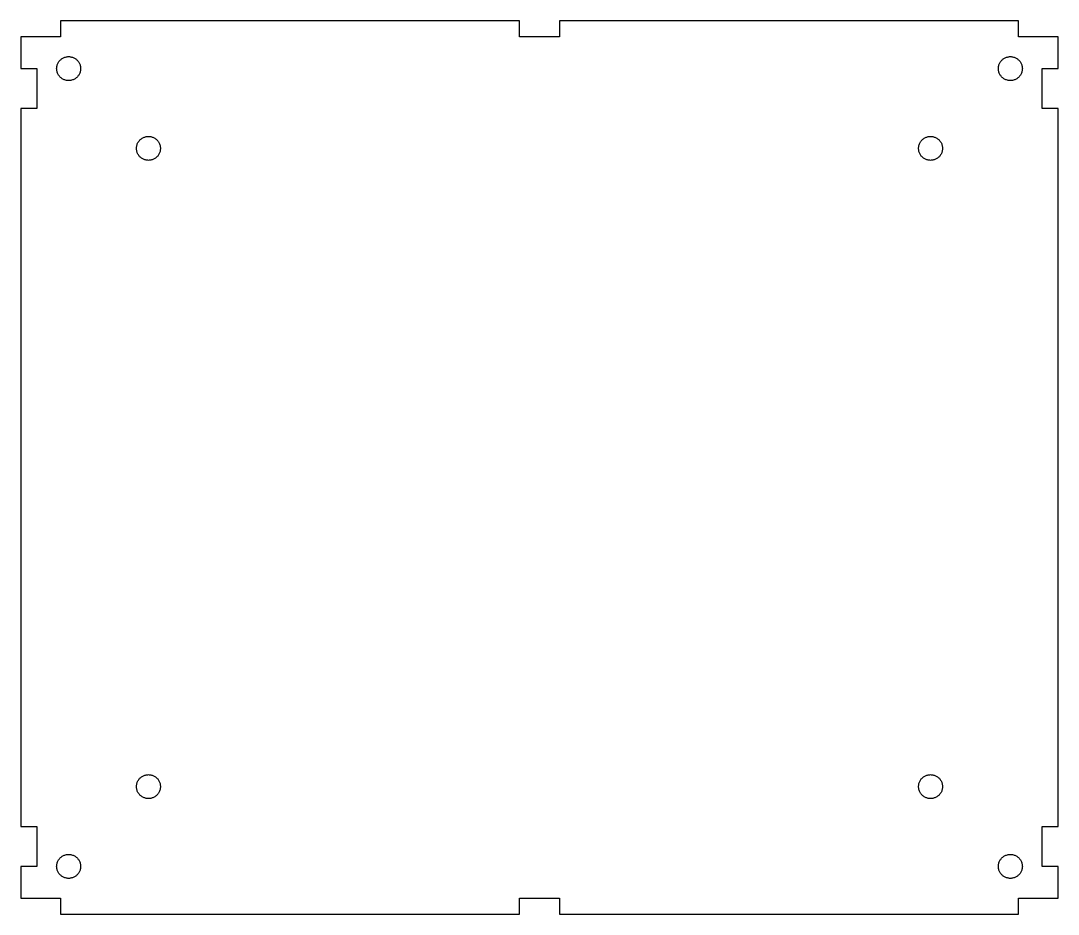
# Model space of a CAD drawing. Header units: metres. Extents: x -65 to 65, y -309 to 56.
# Drawn here: x -65 to 65, y -173 to -61 of the extents above; entities that cross this region are included whole.
import ezdxf

# ---------------------------------------------------------------- set-up
doc = ezdxf.new("R2010")
doc.units = ezdxf.units.M

msp = doc.modelspace()

# ---------------------------------------------------------------- linework, layer by layer
for p, q in [((-2.49998, -61), (-60, -61)), ((-60, -61), (-60, -63)), ((-2.49998, -63), (-2.49998, -61)), ((60, -61), (2.5, -61)), ((2.5, -61), (2.5, -63)), ((60, -63), (60, -61)), ((-60, -63), (-65, -63)), ((-65, -63), (-65, -67)), ((2.5, -63), (-2.49998, -63)), ((65, -63), (60, -63)), ((65, -67), (65, -63)), ((-60.3574, -66.3613), (-60.3144, -66.2773)), ((-60.3144, -66.2773), (-60.2666, -66.1963)), ((-60.2666, -66.1963), (-60.2139, -66.1182)), ((-60.2139, -66.1182), (-60.1562, -66.0439)), ((-60.1562, -66.0439), (-60.0937, -65.9736)), ((-60.0937, -65.9736), (-60.0264, -65.9062)), ((-60.0264, -65.9062), (-59.956, -65.8438)), ((-59.956, -65.8438), (-59.8818, -65.7861)), ((-59.8818, -65.7861), (-59.8037, -65.7334)), ((-59.8037, -65.7334), (-59.7226, -65.6855)), ((-59.7226, -65.6855), (-59.6387, -65.6426)), ((-59.6387, -65.6426), (-59.5517, -65.6055)), ((-59.5517, -65.6055), (-59.4639, -65.5732)), ((-59.4639, -65.5732), (-59.373, -65.5469)), ((-59.373, -65.5469), (-59.2812, -65.5264)), ((-59.2812, -65.5264), (-59.1885, -65.5117)), ((-59.1885, -65.5117), (-59.0937, -65.5029)), ((-59.0937, -65.5029), (-59, -65.5)), ((-59, -65.5), (-58.9062, -65.5029)), ((-58.9062, -65.5029), (-58.8115, -65.5117)), ((-58.8115, -65.5117), (-58.7187, -65.5264)), ((-58.7187, -65.5264), (-58.6269, -65.5469)), ((-58.6269, -65.5469), (-58.5361, -65.5732)), ((-58.5361, -65.5732), (-58.4482, -65.6055)), ((-58.4482, -65.6055), (-58.3613, -65.6426)), ((-58.3613, -65.6426), (-58.2773, -65.6855)), ((-58.2773, -65.6855), (-58.1963, -65.7334)), ((-58.1963, -65.7334), (-58.1181, -65.7861)), ((-58.1181, -65.7861), (-58.0439, -65.8438)), ((-58.0439, -65.8438), (-57.9736, -65.9062)), ((-57.9736, -65.9062), (-57.9062, -65.9736)), ((-57.9062, -65.9736), (-57.8437, -66.0439)), ((-57.8437, -66.0439), (-57.7861, -66.1182)), ((-57.7861, -66.1182), (-57.7334, -66.1963)), ((-57.7334, -66.1963), (-57.6855, -66.2773)), ((-57.6855, -66.2773), (-57.6426, -66.3613)), ((57.6426, -66.3613), (57.6855, -66.2773)), ((57.6855, -66.2773), (57.7334, -66.1963)), ((57.7334, -66.1963), (57.7861, -66.1182)), ((57.7861, -66.1182), (57.8438, -66.0439)), ((57.8438, -66.0439), (57.9062, -65.9736)), ((57.9062, -65.9736), (57.9736, -65.9062)), ((57.9736, -65.9062), (58.0439, -65.8438)), ((58.0439, -65.8438), (58.1182, -65.7861)), ((58.1182, -65.7861), (58.1963, -65.7334)), ((58.1963, -65.7334), (58.2773, -65.6855)), ((58.2773, -65.6855), (58.3613, -65.6426)), ((58.3613, -65.6426), (58.4482, -65.6055)), ((58.4482, -65.6055), (58.5361, -65.5732)), ((58.5361, -65.5732), (58.627, -65.5469)), ((58.627, -65.5469), (58.7188, -65.5264)), ((58.7188, -65.5264), (58.8115, -65.5117)), ((58.8115, -65.5117), (58.9062, -65.5029)), ((58.9062, -65.5029), (59, -65.5)), ((59, -65.5), (59.0938, -65.5029)), ((59.0938, -65.5029), (59.1885, -65.5117)), ((59.1885, -65.5117), (59.2812, -65.5264)), ((59.2812, -65.5264), (59.373, -65.5469)), ((59.373, -65.5469), (59.4639, -65.5732)), ((59.4639, -65.5732), (59.5518, -65.6055)), ((59.5518, -65.6055), (59.6387, -65.6426)), ((59.6387, -65.6426), (59.7227, -65.6855)), ((59.7227, -65.6855), (59.8037, -65.7334)), ((59.8037, -65.7334), (59.8818, -65.7861)), ((59.8818, -65.7861), (59.9561, -65.8438)), ((59.9561, -65.8438), (60.0264, -65.9062)), ((60.0264, -65.9062), (60.0938, -65.9736)), ((60.0938, -65.9736), (60.1562, -66.0439)), ((60.1562, -66.0439), (60.2139, -66.1182)), ((60.2139, -66.1182), (60.2666, -66.1963)), ((60.2666, -66.1963), (60.3145, -66.2773)), ((60.3145, -66.2773), (60.3574, -66.3613)), ((-65, -67), (-63, -67)), ((-63, -67), (-63, -72)), ((-60.5, -67), (-60.4971, -66.9062)), ((-60.4971, -67.0938), (-60.5, -67)), ((-60.4971, -66.9062), (-60.4883, -66.8115)), ((-60.4883, -67.1885), (-60.4971, -67.0938)), ((-60.4883, -66.8115), (-60.4736, -66.7188)), ((-60.4736, -67.2812), (-60.4883, -67.1885)), ((-60.4736, -66.7188), (-60.4531, -66.627)), ((-60.4531, -67.373), (-60.4736, -67.2812)), ((-60.4531, -66.627), (-60.4267, -66.5361)), ((-60.4267, -67.4639), (-60.4531, -67.373)), ((-60.4267, -66.5361), (-60.3945, -66.4482)), ((-60.3945, -67.5518), (-60.4267, -67.4639)), ((-60.3945, -66.4482), (-60.3574, -66.3613)), ((-60.3574, -67.6387), (-60.3945, -67.5518)), ((-57.6426, -66.3613), (-57.6055, -66.4482)), ((-57.6055, -67.5518), (-57.6426, -67.6387)), ((-57.6055, -66.4482), (-57.5732, -66.5361)), ((-57.5732, -67.4639), (-57.6055, -67.5518)), ((-57.5732, -66.5361), (-57.5469, -66.627)), ((-57.5469, -67.373), (-57.5732, -67.4639)), ((-57.5469, -66.627), (-57.5264, -66.7188)), ((-57.5264, -67.2812), (-57.5469, -67.373)), ((-57.5264, -66.7188), (-57.5117, -66.8115)), ((-57.5117, -67.1885), (-57.5264, -67.2812)), ((-57.5117, -66.8115), (-57.5029, -66.9062)), ((-57.5029, -67.0938), (-57.5117, -67.1885)), ((-57.5029, -66.9062), (-57.5, -67)), ((-57.5, -67), (-57.5029, -67.0938)), ((57.5, -67), (57.5029, -66.9062)), ((57.5029, -67.0938), (57.5, -67)), ((57.5029, -66.9062), (57.5117, -66.8115)), ((57.5117, -67.1885), (57.5029, -67.0938)), ((57.5117, -66.8115), (57.5264, -66.7188)), ((57.5264, -67.2812), (57.5117, -67.1885)), ((57.5264, -66.7188), (57.5469, -66.627)), ((57.5469, -67.373), (57.5264, -67.2812)), ((57.5469, -66.627), (57.5732, -66.5361)), ((57.5732, -67.4639), (57.5469, -67.373)), ((57.5732, -66.5361), (57.6055, -66.4482)), ((57.6055, -67.5518), (57.5732, -67.4639)), ((57.6055, -66.4482), (57.6426, -66.3613)), ((57.6426, -67.6387), (57.6055, -67.5518)), ((60.3574, -66.3613), (60.3945, -66.4482)), ((60.3945, -67.5518), (60.3574, -67.6387)), ((60.3945, -66.4482), (60.4268, -66.5361)), ((60.4268, -67.4639), (60.3945, -67.5518)), ((60.4268, -66.5361), (60.4531, -66.627)), ((60.4531, -67.373), (60.4268, -67.4639)), ((60.4531, -66.627), (60.4736, -66.7188)), ((60.4736, -67.2812), (60.4531, -67.373)), ((60.4736, -66.7188), (60.4883, -66.8115)), ((60.4883, -67.1885), (60.4736, -67.2812)), ((60.4883, -66.8115), (60.4971, -66.9062)), ((60.4971, -67.0938), (60.4883, -67.1885)), ((60.4971, -66.9062), (60.5, -67)), ((60.5, -67), (60.4971, -67.0938)), ((63, -72), (63, -67)), ((63, -67), (65, -67)), ((-60.3144, -67.7227), (-60.3574, -67.6387)), ((-60.2666, -67.8037), (-60.3144, -67.7227)), ((-60.2139, -67.8818), (-60.2666, -67.8037)), ((-60.1562, -67.9561), (-60.2139, -67.8818)), ((-60.0937, -68.0264), (-60.1562, -67.9561)), ((-60.0264, -68.0938), (-60.0937, -68.0264)), ((-59.956, -68.1562), (-60.0264, -68.0938)), ((-59.8818, -68.2139), (-59.956, -68.1562)), ((-59.8037, -68.2666), (-59.8818, -68.2139)), ((-59.7226, -68.3145), (-59.8037, -68.2666)), ((-59.6387, -68.3574), (-59.7226, -68.3145)), ((-59.5517, -68.3945), (-59.6387, -68.3574)), ((-59.4639, -68.4268), (-59.5517, -68.3945)), ((-59.373, -68.4531), (-59.4639, -68.4268)), ((-59.2812, -68.4736), (-59.373, -68.4531)), ((-59.1885, -68.4883), (-59.2812, -68.4736)), ((-59.0937, -68.4971), (-59.1885, -68.4883)), ((-59, -68.5), (-59.0937, -68.4971)), ((-58.9062, -68.4971), (-59, -68.5)), ((-58.8115, -68.4883), (-58.9062, -68.4971)), ((-58.7187, -68.4736), (-58.8115, -68.4883)), ((-58.6269, -68.4531), (-58.7187, -68.4736)), ((-58.5361, -68.4268), (-58.6269, -68.4531)), ((-58.4482, -68.3945), (-58.5361, -68.4268)), ((-58.3613, -68.3574), (-58.4482, -68.3945)), ((-58.2773, -68.3145), (-58.3613, -68.3574)), ((-58.1963, -68.2666), (-58.2773, -68.3145)), ((-58.1181, -68.2139), (-58.1963, -68.2666)), ((-58.0439, -68.1562), (-58.1181, -68.2139)), ((-57.9736, -68.0938), (-58.0439, -68.1562)), ((-57.9062, -68.0264), (-57.9736, -68.0938)), ((-57.8437, -67.9561), (-57.9062, -68.0264)), ((-57.7861, -67.8818), (-57.8437, -67.9561)), ((-57.7334, -67.8037), (-57.7861, -67.8818)), ((-57.6855, -67.7227), (-57.7334, -67.8037)), ((-57.6426, -67.6387), (-57.6855, -67.7227)), ((57.6855, -67.7227), (57.6426, -67.6387)), ((57.7334, -67.8037), (57.6855, -67.7227)), ((57.7861, -67.8818), (57.7334, -67.8037)), ((57.8438, -67.9561), (57.7861, -67.8818)), ((57.9062, -68.0264), (57.8438, -67.9561)), ((57.9736, -68.0938), (57.9062, -68.0264)), ((58.0439, -68.1562), (57.9736, -68.0938)), ((58.1182, -68.2139), (58.0439, -68.1562)), ((58.1963, -68.2666), (58.1182, -68.2139)), ((58.2773, -68.3145), (58.1963, -68.2666)), ((58.3613, -68.3574), (58.2773, -68.3145)), ((58.4482, -68.3945), (58.3613, -68.3574)), ((58.5361, -68.4268), (58.4482, -68.3945)), ((58.627, -68.4531), (58.5361, -68.4268)), ((58.7188, -68.4736), (58.627, -68.4531)), ((58.8115, -68.4883), (58.7188, -68.4736)), ((58.9062, -68.4971), (58.8115, -68.4883)), ((59, -68.5), (58.9062, -68.4971)), ((59.0938, -68.4971), (59, -68.5)), ((59.1885, -68.4883), (59.0938, -68.4971)), ((59.2812, -68.4736), (59.1885, -68.4883)), ((59.373, -68.4531), (59.2812, -68.4736)), ((59.4639, -68.4268), (59.373, -68.4531)), ((59.5518, -68.3945), (59.4639, -68.4268)), ((59.6387, -68.3574), (59.5518, -68.3945)), ((59.7227, -68.3145), (59.6387, -68.3574)), ((59.8037, -68.2666), (59.7227, -68.3145)), ((59.8818, -68.2139), (59.8037, -68.2666)), ((59.9561, -68.1562), (59.8818, -68.2139)), ((60.0264, -68.0938), (59.9561, -68.1562)), ((60.0938, -68.0264), (60.0264, -68.0938)), ((60.1562, -67.9561), (60.0938, -68.0264)), ((60.2139, -67.8818), (60.1562, -67.9561)), ((60.2666, -67.8037), (60.2139, -67.8818)), ((60.3145, -67.7227), (60.2666, -67.8037)), ((60.3574, -67.6387), (60.3145, -67.7227)), ((-63, -72), (-65, -72)), ((-65, -72), (-65, -162)), ((65, -72), (63, -72)), ((65, -162), (65, -72)), ((-50.4736, -76.7188), (-50.4531, -76.627)), ((-50.4531, -76.627), (-50.4267, -76.5361)), ((-50.4267, -76.5361), (-50.3945, -76.4482)), ((-50.3945, -76.4482), (-50.3574, -76.3613)), ((-50.3574, -76.3613), (-50.3144, -76.2773)), ((-50.3144, -76.2773), (-50.2666, -76.1963)), ((-50.2666, -76.1963), (-50.2139, -76.1182)), ((-50.2139, -76.1182), (-50.1562, -76.0439)), ((-50.1562, -76.0439), (-50.0937, -75.9736)), ((-50.0937, -75.9736), (-50.0264, -75.9062)), ((-50.0264, -75.9062), (-49.956, -75.8438)), ((-49.956, -75.8438), (-49.8818, -75.7861)), ((-49.8818, -75.7861), (-49.8037, -75.7334)), ((-49.8037, -75.7334), (-49.7226, -75.6855)), ((-49.7226, -75.6855), (-49.6387, -75.6426)), ((-49.6387, -75.6426), (-49.5517, -75.6055)), ((-49.5517, -75.6055), (-49.4639, -75.5732)), ((-49.4639, -75.5732), (-49.373, -75.5469)), ((-49.373, -75.5469), (-49.2812, -75.5264)), ((-49.2812, -75.5264), (-49.1885, -75.5117)), ((-49.1885, -75.5117), (-49.0937, -75.5029)), ((-49.0937, -75.5029), (-49, -75.5)), ((-49, -75.5), (-48.9062, -75.5029)), ((-48.9062, -75.5029), (-48.8115, -75.5117)), ((-48.8115, -75.5117), (-48.7187, -75.5264)), ((-48.7187, -75.5264), (-48.6269, -75.5469)), ((-48.6269, -75.5469), (-48.5361, -75.5732)), ((-48.5361, -75.5732), (-48.4482, -75.6055)), ((-48.4482, -75.6055), (-48.3613, -75.6426)), ((-48.3613, -75.6426), (-48.2773, -75.6855)), ((-48.2773, -75.6855), (-48.1963, -75.7334)), ((-48.1963, -75.7334), (-48.1181, -75.7861)), ((-48.1181, -75.7861), (-48.0439, -75.8438)), ((-48.0439, -75.8438), (-47.9736, -75.9062)), ((-47.9736, -75.9062), (-47.9062, -75.9736)), ((-47.9062, -75.9736), (-47.8437, -76.0439)), ((-47.8437, -76.0439), (-47.7861, -76.1182)), ((-47.7861, -76.1182), (-47.7334, -76.1963)), ((-47.7334, -76.1963), (-47.6855, -76.2773)), ((-47.6855, -76.2773), (-47.6426, -76.3613)), ((-47.6426, -76.3613), (-47.6055, -76.4482)), ((-47.6055, -76.4482), (-47.5732, -76.5361)), ((-47.5732, -76.5361), (-47.5469, -76.627)), ((-47.5469, -76.627), (-47.5264, -76.7188)), ((47.5264, -76.7188), (47.5469, -76.627)), ((47.5469, -76.627), (47.5732, -76.5361)), ((47.5732, -76.5361), (47.6055, -76.4482)), ((47.6055, -76.4482), (47.6426, -76.3613)), ((47.6426, -76.3613), (47.6855, -76.2773)), ((47.6855, -76.2773), (47.7334, -76.1963)), ((47.7334, -76.1963), (47.7861, -76.1182)), ((47.7861, -76.1182), (47.8438, -76.0439)), ((47.8438, -76.0439), (47.9062, -75.9736)), ((47.9062, -75.9736), (47.9736, -75.9062)), ((47.9736, -75.9062), (48.0439, -75.8438)), ((48.0439, -75.8438), (48.1182, -75.7861)), ((48.1182, -75.7861), (48.1963, -75.7334)), ((48.1963, -75.7334), (48.2773, -75.6855)), ((48.2773, -75.6855), (48.3613, -75.6426)), ((48.3613, -75.6426), (48.4482, -75.6055)), ((48.4482, -75.6055), (48.5361, -75.5732)), ((48.5361, -75.5732), (48.627, -75.5469)), ((48.627, -75.5469), (48.7188, -75.5264)), ((48.7188, -75.5264), (48.8115, -75.5117)), ((48.8115, -75.5117), (48.9062, -75.5029)), ((48.9062, -75.5029), (49, -75.5)), ((49, -75.5), (49.0938, -75.5029)), ((49.0938, -75.5029), (49.1885, -75.5117)), ((49.1885, -75.5117), (49.2812, -75.5264)), ((49.2812, -75.5264), (49.373, -75.5469)), ((49.373, -75.5469), (49.4639, -75.5732)), ((49.4639, -75.5732), (49.5518, -75.6055)), ((49.5518, -75.6055), (49.6387, -75.6426)), ((49.6387, -75.6426), (49.7227, -75.6855)), ((49.7227, -75.6855), (49.8037, -75.7334)), ((49.8037, -75.7334), (49.8818, -75.7861)), ((49.8818, -75.7861), (49.9561, -75.8438)), ((49.9561, -75.8438), (50.0264, -75.9062)), ((50.0264, -75.9062), (50.0938, -75.9736)), ((50.0938, -75.9736), (50.1562, -76.0439)), ((50.1562, -76.0439), (50.2139, -76.1182)), ((50.2139, -76.1182), (50.2666, -76.1963)), ((50.2666, -76.1963), (50.3145, -76.2773)), ((50.3145, -76.2773), (50.3574, -76.3613)), ((50.3574, -76.3613), (50.3945, -76.4482)), ((50.3945, -76.4482), (50.4268, -76.5361)), ((50.4268, -76.5361), (50.4531, -76.627)), ((50.4531, -76.627), (50.4736, -76.7188)), ((-50.5, -77), (-50.4971, -76.9062)), ((-50.4971, -77.0938), (-50.5, -77)), ((-50.4971, -76.9062), (-50.4883, -76.8115)), ((-50.4883, -77.1885), (-50.4971, -77.0938)), ((-50.4883, -76.8115), (-50.4736, -76.7188)), ((-50.4736, -77.2812), (-50.4883, -77.1885)), ((-50.4531, -77.373), (-50.4736, -77.2812)), ((-50.4267, -77.4639), (-50.4531, -77.373)), ((-50.3945, -77.5518), (-50.4267, -77.4639)), ((-50.3574, -77.6387), (-50.3945, -77.5518)), ((-50.3144, -77.7227), (-50.3574, -77.6387)), ((-50.2666, -77.8037), (-50.3144, -77.7227)), ((-50.2139, -77.8818), (-50.2666, -77.8037)), ((-50.1562, -77.9561), (-50.2139, -77.8818)), ((-50.0937, -78.0264), (-50.1562, -77.9561)), ((-47.8437, -77.9561), (-47.9062, -78.0264)), ((-47.7861, -77.8818), (-47.8437, -77.9561)), ((-47.7334, -77.8037), (-47.7861, -77.8818)), ((-47.6855, -77.7227), (-47.7334, -77.8037)), ((-47.6426, -77.6387), (-47.6855, -77.7227)), ((-47.6055, -77.5518), (-47.6426, -77.6387)), ((-47.5732, -77.4639), (-47.6055, -77.5518)), ((-47.5469, -77.373), (-47.5732, -77.4639)), ((-47.5264, -77.2812), (-47.5469, -77.373)), ((-47.5264, -76.7188), (-47.5117, -76.8115)), ((-47.5117, -77.1885), (-47.5264, -77.2812)), ((-47.5117, -76.8115), (-47.5029, -76.9062)), ((-47.5029, -77.0938), (-47.5117, -77.1885)), ((-47.5029, -76.9062), (-47.5, -77)), ((-47.5, -77), (-47.5029, -77.0938)), ((47.5, -77), (47.5029, -76.9062)), ((47.5029, -77.0938), (47.5, -77)), ((47.5029, -76.9062), (47.5117, -76.8115)), ((47.5117, -77.1885), (47.5029, -77.0938)), ((47.5117, -76.8115), (47.5264, -76.7188)), ((47.5264, -77.2812), (47.5117, -77.1885)), ((47.5469, -77.373), (47.5264, -77.2812)), ((47.5732, -77.4639), (47.5469, -77.373)), ((47.6055, -77.5518), (47.5732, -77.4639)), ((47.6426, -77.6387), (47.6055, -77.5518)), ((47.6855, -77.7227), (47.6426, -77.6387)), ((47.7334, -77.8037), (47.6855, -77.7227)), ((47.7861, -77.8818), (47.7334, -77.8037)), ((47.8438, -77.9561), (47.7861, -77.8818)), ((47.9062, -78.0264), (47.8438, -77.9561)), ((50.1562, -77.9561), (50.0938, -78.0264)), ((50.2139, -77.8818), (50.1562, -77.9561)), ((50.2666, -77.8037), (50.2139, -77.8818)), ((50.3145, -77.7227), (50.2666, -77.8037)), ((50.3574, -77.6387), (50.3145, -77.7227)), ((50.3945, -77.5518), (50.3574, -77.6387)), ((50.4268, -77.4639), (50.3945, -77.5518)), ((50.4531, -77.373), (50.4268, -77.4639)), ((50.4736, -77.2812), (50.4531, -77.373)), ((50.4736, -76.7188), (50.4883, -76.8115)), ((50.4883, -77.1885), (50.4736, -77.2812)), ((50.4883, -76.8115), (50.4971, -76.9062)), ((50.4971, -77.0938), (50.4883, -77.1885)), ((50.4971, -76.9062), (50.5, -77)), ((50.5, -77), (50.4971, -77.0938)), ((-50.0264, -78.0938), (-50.0937, -78.0264)), ((-49.956, -78.1562), (-50.0264, -78.0938)), ((-49.8818, -78.2139), (-49.956, -78.1562)), ((-49.8037, -78.2666), (-49.8818, -78.2139)), ((-49.7226, -78.3145), (-49.8037, -78.2666)), ((-49.6387, -78.3574), (-49.7226, -78.3145)), ((-49.5517, -78.3945), (-49.6387, -78.3574)), ((-49.4639, -78.4268), (-49.5517, -78.3945)), ((-49.373, -78.4531), (-49.4639, -78.4268)), ((-49.2812, -78.4736), (-49.373, -78.4531)), ((-49.1885, -78.4883), (-49.2812, -78.4736)), ((-49.0937, -78.4971), (-49.1885, -78.4883)), ((-49, -78.5), (-49.0937, -78.4971)), ((-48.9062, -78.4971), (-49, -78.5)), ((-48.8115, -78.4883), (-48.9062, -78.4971)), ((-48.7187, -78.4736), (-48.8115, -78.4883)), ((-48.6269, -78.4531), (-48.7187, -78.4736)), ((-48.5361, -78.4268), (-48.6269, -78.4531)), ((-48.4482, -78.3945), (-48.5361, -78.4268)), ((-48.3613, -78.3574), (-48.4482, -78.3945)), ((-48.2773, -78.3145), (-48.3613, -78.3574)), ((-48.1963, -78.2666), (-48.2773, -78.3145)), ((-48.1181, -78.2139), (-48.1963, -78.2666)), ((-48.0439, -78.1562), (-48.1181, -78.2139)), ((-47.9736, -78.0938), (-48.0439, -78.1562)), ((-47.9062, -78.0264), (-47.9736, -78.0938)), ((47.9736, -78.0938), (47.9062, -78.0264)), ((48.0439, -78.1562), (47.9736, -78.0938)), ((48.1182, -78.2139), (48.0439, -78.1562)), ((48.1963, -78.2666), (48.1182, -78.2139)), ((48.2773, -78.3145), (48.1963, -78.2666)), ((48.3613, -78.3574), (48.2773, -78.3145)), ((48.4482, -78.3945), (48.3613, -78.3574)), ((48.5361, -78.4268), (48.4482, -78.3945)), ((48.627, -78.4531), (48.5361, -78.4268)), ((48.7188, -78.4736), (48.627, -78.4531)), ((48.8115, -78.4883), (48.7188, -78.4736)), ((48.9062, -78.4971), (48.8115, -78.4883)), ((49, -78.5), (48.9062, -78.4971)), ((49.0938, -78.4971), (49, -78.5)), ((49.1885, -78.4883), (49.0938, -78.4971)), ((49.2812, -78.4736), (49.1885, -78.4883)), ((49.373, -78.4531), (49.2812, -78.4736)), ((49.4639, -78.4268), (49.373, -78.4531)), ((49.5518, -78.3945), (49.4639, -78.4268)), ((49.6387, -78.3574), (49.5518, -78.3945)), ((49.7227, -78.3145), (49.6387, -78.3574)), ((49.8037, -78.2666), (49.7227, -78.3145)), ((49.8818, -78.2139), (49.8037, -78.2666)), ((49.9561, -78.1562), (49.8818, -78.2139)), ((50.0264, -78.0938), (49.9561, -78.1562)), ((50.0938, -78.0264), (50.0264, -78.0938)), ((-50.1562, -156.044), (-50.0938, -155.974)), ((-50.0938, -155.974), (-50.0264, -155.906)), ((-50.0264, -155.906), (-49.9561, -155.844)), ((-49.9561, -155.844), (-49.8818, -155.786)), ((-49.8818, -155.786), (-49.8037, -155.733)), ((-49.8037, -155.733), (-49.7227, -155.686)), ((-49.7227, -155.686), (-49.6387, -155.643)), ((-49.6387, -155.643), (-49.5518, -155.605)), ((-49.5518, -155.605), (-49.4639, -155.573)), ((-49.4639, -155.573), (-49.373, -155.547)), ((-49.373, -155.547), (-49.2812, -155.526)), ((-49.2812, -155.526), (-49.1885, -155.512)), ((-49.1885, -155.512), (-49.0938, -155.503)), ((-49.0938, -155.503), (-49, -155.5)), ((-49, -155.5), (-48.9062, -155.503)), ((-48.9062, -155.503), (-48.8115, -155.512)), ((-48.8115, -155.512), (-48.7188, -155.526)), ((-48.7188, -155.526), (-48.627, -155.547)), ((-48.627, -155.547), (-48.5361, -155.573)), ((-48.5361, -155.573), (-48.4482, -155.605)), ((-48.4482, -155.605), (-48.3613, -155.643)), ((-48.3613, -155.643), (-48.2773, -155.686)), ((-48.2773, -155.686), (-48.1963, -155.733)), ((-48.1963, -155.733), (-48.1182, -155.786)), ((-48.1182, -155.786), (-48.0439, -155.844)), ((-48.0439, -155.844), (-47.9736, -155.906)), ((-47.9736, -155.906), (-47.9062, -155.974)), ((-47.9062, -155.974), (-47.8438, -156.044)), ((47.8437, -156.044), (47.9062, -155.974)), ((47.9062, -155.974), (47.9736, -155.906)), ((47.9736, -155.906), (48.0439, -155.844)), ((48.0439, -155.844), (48.1181, -155.786)), ((48.1181, -155.786), (48.1963, -155.733)), ((48.1963, -155.733), (48.2773, -155.686)), ((48.2773, -155.686), (48.3613, -155.643)), ((48.3613, -155.643), (48.4482, -155.605)), ((48.4482, -155.605), (48.5361, -155.573)), ((48.5361, -155.573), (48.6269, -155.547)), ((48.6269, -155.547), (48.7187, -155.526)), ((48.7187, -155.526), (48.8115, -155.512)), ((48.8115, -155.512), (48.9062, -155.503)), ((48.9062, -155.503), (49, -155.5)), ((49, -155.5), (49.0937, -155.503)), ((49.0937, -155.503), (49.1885, -155.512)), ((49.1885, -155.512), (49.2812, -155.526)), ((49.2812, -155.526), (49.373, -155.547)), ((49.373, -155.547), (49.4639, -155.573)), ((49.4639, -155.573), (49.5517, -155.605)), ((49.5517, -155.605), (49.6387, -155.643)), ((49.6387, -155.643), (49.7226, -155.686)), ((49.7226, -155.686), (49.8037, -155.733)), ((49.8037, -155.733), (49.8818, -155.786)), ((49.8818, -155.786), (49.956, -155.844)), ((49.956, -155.844), (50.0264, -155.906)), ((50.0264, -155.906), (50.0937, -155.974)), ((50.0937, -155.974), (50.1562, -156.044)), ((-50.5, -157), (-50.4971, -156.906)), ((-50.4971, -157.094), (-50.5, -157)), ((-50.4971, -156.906), (-50.4883, -156.812)), ((-50.4883, -157.188), (-50.4971, -157.094)), ((-50.4883, -156.812), (-50.4736, -156.719)), ((-50.4736, -157.281), (-50.4883, -157.188)), ((-50.4736, -156.719), (-50.4531, -156.627)), ((-50.4531, -157.373), (-50.4736, -157.281)), ((-50.4531, -156.627), (-50.4268, -156.536)), ((-50.4268, -156.536), (-50.3945, -156.448)), ((-50.3945, -156.448), (-50.3574, -156.361)), ((-50.3574, -156.361), (-50.3145, -156.277)), ((-50.3145, -156.277), (-50.2666, -156.196)), ((-50.2666, -156.196), (-50.2139, -156.118)), ((-50.2139, -156.118), (-50.1562, -156.044)), ((-47.8438, -156.044), (-47.7861, -156.118)), ((-47.7861, -156.118), (-47.7334, -156.196)), ((-47.7334, -156.196), (-47.6855, -156.277)), ((-47.6855, -156.277), (-47.6426, -156.361)), ((-47.6426, -156.361), (-47.6055, -156.448)), ((-47.6055, -156.448), (-47.5732, -156.536)), ((-47.5732, -156.536), (-47.5469, -156.627)), ((-47.5469, -156.627), (-47.5264, -156.719)), ((-47.5264, -157.281), (-47.5469, -157.373)), ((-47.5264, -156.719), (-47.5117, -156.812)), ((-47.5117, -157.188), (-47.5264, -157.281)), ((-47.5117, -156.812), (-47.5029, -156.906)), ((-47.5029, -157.094), (-47.5117, -157.188)), ((-47.5029, -156.906), (-47.5, -157)), ((-47.5, -157), (-47.5029, -157.094)), ((47.5, -157), (47.5029, -156.906)), ((47.5029, -157.094), (47.5, -157)), ((47.5029, -156.906), (47.5117, -156.812)), ((47.5117, -157.188), (47.5029, -157.094)), ((47.5117, -156.812), (47.5264, -156.719)), ((47.5264, -157.281), (47.5117, -157.188)), ((47.5264, -156.719), (47.5469, -156.627)), ((47.5469, -157.373), (47.5264, -157.281)), ((47.5469, -156.627), (47.5732, -156.536)), ((47.5732, -156.536), (47.6055, -156.448)), ((47.6055, -156.448), (47.6426, -156.361)), ((47.6426, -156.361), (47.6855, -156.277)), ((47.6855, -156.277), (47.7334, -156.196)), ((47.7334, -156.196), (47.7861, -156.118)), ((47.7861, -156.118), (47.8437, -156.044)), ((50.1562, -156.044), (50.2139, -156.118)), ((50.2139, -156.118), (50.2666, -156.196)), ((50.2666, -156.196), (50.3144, -156.277)), ((50.3144, -156.277), (50.3574, -156.361)), ((50.3574, -156.361), (50.3945, -156.448)), ((50.3945, -156.448), (50.4267, -156.536)), ((50.4267, -156.536), (50.4531, -156.627)), ((50.4531, -156.627), (50.4736, -156.719)), ((50.4736, -157.281), (50.4531, -157.373)), ((50.4736, -156.719), (50.4883, -156.812)), ((50.4883, -157.188), (50.4736, -157.281)), ((50.4883, -156.812), (50.4971, -156.906)), ((50.4971, -157.094), (50.4883, -157.188)), ((50.4971, -156.906), (50.5, -157)), ((50.5, -157), (50.4971, -157.094)), ((-50.4268, -157.464), (-50.4531, -157.373)), ((-50.3945, -157.552), (-50.4268, -157.464)), ((-50.3574, -157.639), (-50.3945, -157.552)), ((-50.3145, -157.723), (-50.3574, -157.639)), ((-50.2666, -157.804), (-50.3145, -157.723)), ((-50.2139, -157.882), (-50.2666, -157.804)), ((-50.1562, -157.956), (-50.2139, -157.882)), ((-50.0938, -158.026), (-50.1562, -157.956)), ((-50.0264, -158.094), (-50.0938, -158.026)), ((-49.9561, -158.156), (-50.0264, -158.094)), ((-49.8818, -158.214), (-49.9561, -158.156)), ((-49.8037, -158.267), (-49.8818, -158.214)), ((-49.7227, -158.314), (-49.8037, -158.267)), ((-49.6387, -158.357), (-49.7227, -158.314)), ((-49.5518, -158.395), (-49.6387, -158.357)), ((-49.4639, -158.427), (-49.5518, -158.395)), ((-49.373, -158.453), (-49.4639, -158.427)), ((-49.2812, -158.474), (-49.373, -158.453)), ((-49.1885, -158.488), (-49.2812, -158.474)), ((-49.0938, -158.497), (-49.1885, -158.488)), ((-49, -158.5), (-49.0938, -158.497)), ((-48.9062, -158.497), (-49, -158.5)), ((-48.8115, -158.488), (-48.9062, -158.497)), ((-48.7188, -158.474), (-48.8115, -158.488)), ((-48.627, -158.453), (-48.7188, -158.474)), ((-48.5361, -158.427), (-48.627, -158.453)), ((-48.4482, -158.395), (-48.5361, -158.427)), ((-48.3613, -158.357), (-48.4482, -158.395)), ((-48.2773, -158.314), (-48.3613, -158.357)), ((-48.1963, -158.267), (-48.2773, -158.314)), ((-48.1182, -158.214), (-48.1963, -158.267)), ((-48.0439, -158.156), (-48.1182, -158.214)), ((-47.9736, -158.094), (-48.0439, -158.156)), ((-47.9062, -158.026), (-47.9736, -158.094)), ((-47.8438, -157.956), (-47.9062, -158.026)), ((-47.7861, -157.882), (-47.8438, -157.956)), ((-47.7334, -157.804), (-47.7861, -157.882)), ((-47.6855, -157.723), (-47.7334, -157.804)), ((-47.6426, -157.639), (-47.6855, -157.723)), ((-47.6055, -157.552), (-47.6426, -157.639)), ((-47.5732, -157.464), (-47.6055, -157.552)), ((-47.5469, -157.373), (-47.5732, -157.464)), ((47.5732, -157.464), (47.5469, -157.373)), ((47.6055, -157.552), (47.5732, -157.464)), ((47.6426, -157.639), (47.6055, -157.552)), ((47.6855, -157.723), (47.6426, -157.639)), ((47.7334, -157.804), (47.6855, -157.723)), ((47.7861, -157.882), (47.7334, -157.804)), ((47.8437, -157.956), (47.7861, -157.882)), ((47.9062, -158.026), (47.8437, -157.956)), ((47.9736, -158.094), (47.9062, -158.026)), ((48.0439, -158.156), (47.9736, -158.094)), ((48.1181, -158.214), (48.0439, -158.156)), ((48.1963, -158.267), (48.1181, -158.214)), ((48.2773, -158.314), (48.1963, -158.267)), ((48.3613, -158.357), (48.2773, -158.314)), ((48.4482, -158.395), (48.3613, -158.357)), ((48.5361, -158.427), (48.4482, -158.395)), ((48.6269, -158.453), (48.5361, -158.427)), ((48.7187, -158.474), (48.6269, -158.453)), ((48.8115, -158.488), (48.7187, -158.474)), ((48.9062, -158.497), (48.8115, -158.488)), ((49, -158.5), (48.9062, -158.497)), ((49.0937, -158.497), (49, -158.5)), ((49.1885, -158.488), (49.0937, -158.497)), ((49.2812, -158.474), (49.1885, -158.488)), ((49.373, -158.453), (49.2812, -158.474)), ((49.4639, -158.427), (49.373, -158.453)), ((49.5517, -158.395), (49.4639, -158.427)), ((49.6387, -158.357), (49.5517, -158.395)), ((49.7226, -158.314), (49.6387, -158.357)), ((49.8037, -158.267), (49.7226, -158.314)), ((49.8818, -158.214), (49.8037, -158.267)), ((49.956, -158.156), (49.8818, -158.214)), ((50.0264, -158.094), (49.956, -158.156)), ((50.0937, -158.026), (50.0264, -158.094)), ((50.1562, -157.956), (50.0937, -158.026)), ((50.2139, -157.882), (50.1562, -157.956)), ((50.2666, -157.804), (50.2139, -157.882)), ((50.3144, -157.723), (50.2666, -157.804)), ((50.3574, -157.639), (50.3144, -157.723)), ((50.3945, -157.552), (50.3574, -157.639)), ((50.4267, -157.464), (50.3945, -157.552)), ((50.4531, -157.373), (50.4267, -157.464)), ((-65, -162), (-63, -162)), ((-63, -162), (-63, -167)), ((63, -167), (63, -162)), ((63, -162), (65, -162)), ((-60.3945, -166.448), (-60.3574, -166.361)), ((-60.3574, -166.361), (-60.3145, -166.277)), ((-60.3145, -166.277), (-60.2666, -166.196)), ((-60.2666, -166.196), (-60.2139, -166.118)), ((-60.2139, -166.118), (-60.1562, -166.044)), ((-60.1562, -166.044), (-60.0938, -165.974)), ((-60.0938, -165.974), (-60.0264, -165.906)), ((-60.0264, -165.906), (-59.9561, -165.844)), ((-59.9561, -165.844), (-59.8818, -165.786)), ((-59.8818, -165.786), (-59.8037, -165.733)), ((-59.8037, -165.733), (-59.7227, -165.686)), ((-59.7227, -165.686), (-59.6387, -165.643)), ((-59.6387, -165.643), (-59.5518, -165.605)), ((-59.5518, -165.605), (-59.4639, -165.573)), ((-59.4639, -165.573), (-59.373, -165.547)), ((-59.373, -165.547), (-59.2812, -165.526)), ((-59.2812, -165.526), (-59.1885, -165.512)), ((-59.1885, -165.512), (-59.0938, -165.503)), ((-59.0938, -165.503), (-59, -165.5)), ((-59, -165.5), (-58.9062, -165.503)), ((-58.9062, -165.503), (-58.8115, -165.512)), ((-58.8115, -165.512), (-58.7188, -165.526)), ((-58.7188, -165.526), (-58.627, -165.547)), ((-58.627, -165.547), (-58.5361, -165.573)), ((-58.5361, -165.573), (-58.4482, -165.605)), ((-58.4482, -165.605), (-58.3613, -165.643)), ((-58.3613, -165.643), (-58.2773, -165.686)), ((-58.2773, -165.686), (-58.1963, -165.733)), ((-58.1963, -165.733), (-58.1182, -165.786)), ((-58.1182, -165.786), (-58.0439, -165.844)), ((-58.0439, -165.844), (-57.9736, -165.906)), ((-57.9736, -165.906), (-57.9062, -165.974)), ((-57.9062, -165.974), (-57.8438, -166.044)), ((-57.8438, -166.044), (-57.7861, -166.118)), ((-57.7861, -166.118), (-57.7334, -166.196)), ((-57.7334, -166.196), (-57.6855, -166.277)), ((-57.6855, -166.277), (-57.6426, -166.361)), ((-57.6426, -166.361), (-57.6055, -166.448)), ((57.6055, -166.448), (57.6426, -166.361)), ((57.6426, -166.361), (57.6855, -166.277)), ((57.6855, -166.277), (57.7334, -166.196)), ((57.7334, -166.196), (57.7861, -166.118)), ((57.7861, -166.118), (57.8437, -166.044)), ((57.8437, -166.044), (57.9062, -165.974)), ((57.9062, -165.974), (57.9736, -165.906)), ((57.9736, -165.906), (58.0439, -165.844)), ((58.0439, -165.844), (58.1181, -165.786)), ((58.1181, -165.786), (58.1963, -165.733)), ((58.1963, -165.733), (58.2773, -165.686)), ((58.2773, -165.686), (58.3613, -165.643)), ((58.3613, -165.643), (58.4482, -165.605)), ((58.4482, -165.605), (58.5361, -165.573)), ((58.5361, -165.573), (58.6269, -165.547)), ((58.6269, -165.547), (58.7187, -165.526)), ((58.7187, -165.526), (58.8115, -165.512)), ((58.8115, -165.512), (58.9062, -165.503)), ((58.9062, -165.503), (59, -165.5)), ((59, -165.5), (59.0937, -165.503)), ((59.0937, -165.503), (59.1885, -165.512)), ((59.1885, -165.512), (59.2812, -165.526)), ((59.2812, -165.526), (59.373, -165.547)), ((59.373, -165.547), (59.4639, -165.573)), ((59.4639, -165.573), (59.5517, -165.605)), ((59.5517, -165.605), (59.6387, -165.643)), ((59.6387, -165.643), (59.7226, -165.686)), ((59.7226, -165.686), (59.8037, -165.733)), ((59.8037, -165.733), (59.8818, -165.786)), ((59.8818, -165.786), (59.956, -165.844)), ((59.956, -165.844), (60.0264, -165.906)), ((60.0264, -165.906), (60.0937, -165.974)), ((60.0937, -165.974), (60.1562, -166.044)), ((60.1562, -166.044), (60.2139, -166.118)), ((60.2139, -166.118), (60.2666, -166.196)), ((60.2666, -166.196), (60.3144, -166.277)), ((60.3144, -166.277), (60.3574, -166.361)), ((60.3574, -166.361), (60.3945, -166.448)), ((-63, -167), (-65, -167)), ((-65, -167), (-65, -171)), ((-60.5, -167), (-60.4971, -166.906)), ((-60.4971, -167.094), (-60.5, -167)), ((-60.4971, -166.906), (-60.4883, -166.812)), ((-60.4883, -167.188), (-60.4971, -167.094)), ((-60.4883, -166.812), (-60.4736, -166.719)), ((-60.4736, -167.281), (-60.4883, -167.188)), ((-60.4736, -166.719), (-60.4531, -166.627)), ((-60.4531, -167.373), (-60.4736, -167.281)), ((-60.4531, -166.627), (-60.4268, -166.536)), ((-60.4268, -167.464), (-60.4531, -167.373)), ((-60.4268, -166.536), (-60.3945, -166.448)), ((-60.3945, -167.552), (-60.4268, -167.464)), ((-60.3574, -167.639), (-60.3945, -167.552)), ((-60.3145, -167.723), (-60.3574, -167.639)), ((-57.6426, -167.639), (-57.6855, -167.723)), ((-57.6055, -167.552), (-57.6426, -167.639)), ((-57.6055, -166.448), (-57.5732, -166.536)), ((-57.5732, -167.464), (-57.6055, -167.552)), ((-57.5732, -166.536), (-57.5469, -166.627)), ((-57.5469, -167.373), (-57.5732, -167.464)), ((-57.5469, -166.627), (-57.5264, -166.719)), ((-57.5264, -167.281), (-57.5469, -167.373)), ((-57.5264, -166.719), (-57.5117, -166.812)), ((-57.5117, -167.188), (-57.5264, -167.281)), ((-57.5117, -166.812), (-57.5029, -166.906)), ((-57.5029, -167.094), (-57.5117, -167.188)), ((-57.5029, -166.906), (-57.5, -167)), ((-57.5, -167), (-57.5029, -167.094)), ((57.5, -167), (57.5029, -166.906)), ((57.5029, -167.094), (57.5, -167)), ((57.5029, -166.906), (57.5117, -166.812)), ((57.5117, -167.188), (57.5029, -167.094)), ((57.5117, -166.812), (57.5264, -166.719)), ((57.5264, -167.281), (57.5117, -167.188)), ((57.5264, -166.719), (57.5469, -166.627)), ((57.5469, -167.373), (57.5264, -167.281)), ((57.5469, -166.627), (57.5732, -166.536)), ((57.5732, -167.464), (57.5469, -167.373)), ((57.5732, -166.536), (57.6055, -166.448)), ((57.6055, -167.552), (57.5732, -167.464)), ((57.6426, -167.639), (57.6055, -167.552)), ((57.6855, -167.723), (57.6426, -167.639)), ((60.3574, -167.639), (60.3144, -167.723)), ((60.3945, -167.552), (60.3574, -167.639)), ((60.3945, -166.448), (60.4267, -166.536)), ((60.4267, -167.464), (60.3945, -167.552)), ((60.4267, -166.536), (60.4531, -166.627)), ((60.4531, -167.373), (60.4267, -167.464)), ((60.4531, -166.627), (60.4736, -166.719)), ((60.4736, -167.281), (60.4531, -167.373)), ((60.4736, -166.719), (60.4883, -166.812)), ((60.4883, -167.188), (60.4736, -167.281)), ((60.4883, -166.812), (60.4971, -166.906)), ((60.4971, -167.094), (60.4883, -167.188)), ((60.4971, -166.906), (60.5, -167)), ((60.5, -167), (60.4971, -167.094)), ((65, -167), (63, -167)), ((65, -171), (65, -167)), ((-60.2666, -167.804), (-60.3145, -167.723)), ((-60.2139, -167.882), (-60.2666, -167.804)), ((-60.1562, -167.956), (-60.2139, -167.882)), ((-60.0938, -168.026), (-60.1562, -167.956)), ((-60.0264, -168.094), (-60.0938, -168.026)), ((-59.9561, -168.156), (-60.0264, -168.094)), ((-59.8818, -168.214), (-59.9561, -168.156)), ((-59.8037, -168.267), (-59.8818, -168.214)), ((-59.7227, -168.314), (-59.8037, -168.267)), ((-59.6387, -168.357), (-59.7227, -168.314)), ((-59.5518, -168.395), (-59.6387, -168.357)), ((-59.4639, -168.427), (-59.5518, -168.395)), ((-59.373, -168.453), (-59.4639, -168.427)), ((-59.2812, -168.474), (-59.373, -168.453)), ((-59.1885, -168.488), (-59.2812, -168.474)), ((-59.0938, -168.497), (-59.1885, -168.488)), ((-59, -168.5), (-59.0938, -168.497)), ((-58.9062, -168.497), (-59, -168.5)), ((-58.8115, -168.488), (-58.9062, -168.497)), ((-58.7188, -168.474), (-58.8115, -168.488)), ((-58.627, -168.453), (-58.7188, -168.474)), ((-58.5361, -168.427), (-58.627, -168.453)), ((-58.4482, -168.395), (-58.5361, -168.427)), ((-58.3613, -168.357), (-58.4482, -168.395)), ((-58.2773, -168.314), (-58.3613, -168.357)), ((-58.1963, -168.267), (-58.2773, -168.314)), ((-58.1182, -168.214), (-58.1963, -168.267)), ((-58.0439, -168.156), (-58.1182, -168.214)), ((-57.9736, -168.094), (-58.0439, -168.156)), ((-57.9062, -168.026), (-57.9736, -168.094)), ((-57.8438, -167.956), (-57.9062, -168.026)), ((-57.7861, -167.882), (-57.8438, -167.956)), ((-57.7334, -167.804), (-57.7861, -167.882)), ((-57.6855, -167.723), (-57.7334, -167.804)), ((57.7334, -167.804), (57.6855, -167.723)), ((57.7861, -167.882), (57.7334, -167.804)), ((57.8437, -167.956), (57.7861, -167.882)), ((57.9062, -168.026), (57.8437, -167.956)), ((57.9736, -168.094), (57.9062, -168.026)), ((58.0439, -168.156), (57.9736, -168.094)), ((58.1181, -168.214), (58.0439, -168.156)), ((58.1963, -168.267), (58.1181, -168.214)), ((58.2773, -168.314), (58.1963, -168.267)), ((58.3613, -168.357), (58.2773, -168.314)), ((58.4482, -168.395), (58.3613, -168.357)), ((58.5361, -168.427), (58.4482, -168.395)), ((58.6269, -168.453), (58.5361, -168.427)), ((58.7187, -168.474), (58.6269, -168.453)), ((58.8115, -168.488), (58.7187, -168.474)), ((58.9062, -168.497), (58.8115, -168.488)), ((59, -168.5), (58.9062, -168.497)), ((59.0937, -168.497), (59, -168.5)), ((59.1885, -168.488), (59.0937, -168.497)), ((59.2812, -168.474), (59.1885, -168.488)), ((59.373, -168.453), (59.2812, -168.474)), ((59.4639, -168.427), (59.373, -168.453)), ((59.5517, -168.395), (59.4639, -168.427)), ((59.6387, -168.357), (59.5517, -168.395)), ((59.7226, -168.314), (59.6387, -168.357)), ((59.8037, -168.267), (59.7226, -168.314)), ((59.8818, -168.214), (59.8037, -168.267)), ((59.956, -168.156), (59.8818, -168.214)), ((60.0264, -168.094), (59.956, -168.156)), ((60.0937, -168.026), (60.0264, -168.094)), ((60.1562, -167.956), (60.0937, -168.026)), ((60.2139, -167.882), (60.1562, -167.956)), ((60.2666, -167.804), (60.2139, -167.882)), ((60.3144, -167.723), (60.2666, -167.804)), ((-65, -171), (-60, -171)), ((-60, -171), (-60, -173)), ((-2.5, -171), (2.49998, -171)), ((-2.5, -173), (-2.5, -171)), ((2.49998, -171), (2.49998, -173)), ((60, -173), (60, -171)), ((60, -171), (65, -171)), ((-60, -173), (-2.5, -173)), ((2.49998, -173), (60, -173))]:
    msp.add_line(p, q)

doc.saveas('drawing.dxf')
